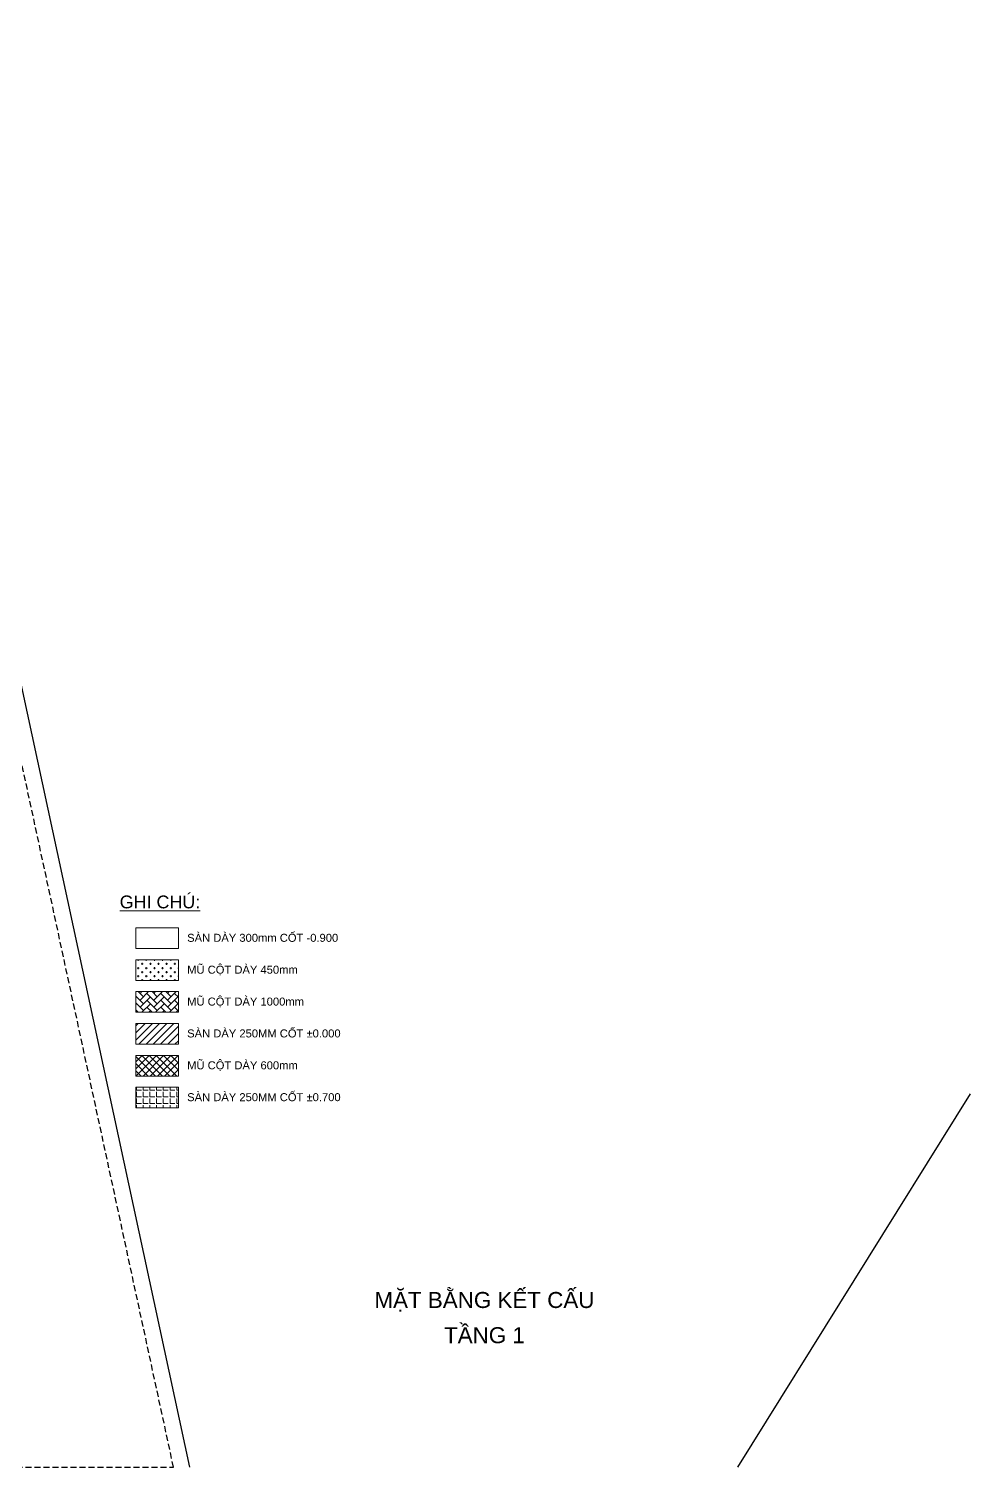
# Model space of a CAD drawing. Header units: millimetres. Extents: x 5400 to 3023951, y -127214 to 225084.
# Drawn here: x 802139 to 860922, y 2000 to 91862 of the extents above; entities that cross this region are included whole.
import ezdxf
from ezdxf.enums import TextEntityAlignment as Align

# ---------------------------------------------------------------- set-up
doc = ezdxf.new("R2010")
doc.units = ezdxf.units.MM
doc.header["$LTSCALE"] = 100
doc.linetypes.add('HIDDEN', pattern=[0.375, 0.25, -0.125])
for name, color, linetype in [('ccu11-Dai', 6, 'Continuous'), ('ccu12-Khuat', 9, 'HIDDEN'), ('ccu12-Text', 31, 'Continuous')]:
    doc.layers.add(name, color=color, linetype=linetype)
doc.layers.add('ccu12-Tencaukien', color=9, linetype='Continuous', lineweight=15)
doc.styles.add('Arial', font='arial.ttf', dxfattribs={"width": 0.7})

msp = doc.modelspace()

# ---------------------------------------------------------------- hatches: boundary and pattern name
at = {"layer": 'ccu12-Tencaukien', "ltscale": 0.5}
h = msp.add_hatch(dxfattribs=at)
h.set_pattern_fill('CROSS', color=250, scale=40)
h.set_pattern_definition([(0, (348150.9, 24040.48), (254, 254), [127, -381]), (90, (348214.4, 23976.98), (-254, 254), [127, -381])])
h.paths.add_polyline_path([(808819.4, 33701.7), (811479.4, 33701.7), (811479.4, 32411.7), (808819.4, 32411.7)])
h = msp.add_hatch(dxfattribs=at)
h.set_pattern_fill('AR-HBONE', color=250, scale=3)
h.set_pattern_definition([(45, (-2156.73, 16946.6), (0, 431.05229), [914.4, -304.8]), (135, (-1941.2, 17162.14), (4e-14, 431.05229), [914.4, -304.8])])
h.paths.add_polyline_path([(808819.4, 31709.6), (811479.4, 31709.6), (811479.4, 30419.6), (808819.4, 30419.6)])
h = msp.add_hatch(dxfattribs=at)
h.set_pattern_fill('ANSI31', color=250, scale=100)
h.set_pattern_definition([(45, (-2156.73, 16946.6), (-224.5064, 224.5064), [])])
h.paths.add_polyline_path([(808819.4, 29719.6), (811479.4, 29719.6), (811479.4, 28429.6), (808819.4, 28429.6)])
h = msp.add_hatch(dxfattribs=at)
h.set_pattern_fill('ANSI37', color=250, scale=100)
h.set_pattern_definition([(45, (-2156.73, 16946.6), (-224.5064, 224.5064), []), (135, (-2156.73, 16946.6), (-224.5064, -224.5064), [])])
h.paths.add_polyline_path([(808819.4, 27727.5), (811479.4, 27727.5), (811479.4, 26437.5), (808819.4, 26437.5)])
h = msp.add_hatch(dxfattribs=at)
h.set_pattern_fill('ANGLE', color=250, scale=60)
h.set_pattern_definition([(0, (0, 0), (0, 419.1), [304.8, -114.3]), (90, (0, 0), (-419.1, 3e-14), [304.8, -114.3])])
h.paths.add_polyline_path([(808819.4, 25737.5), (811479.4, 25737.5), (811479.4, 24447.5), (808819.4, 24447.5)])

# ---------------------------------------------------------------- linework, layer by layer
at = {"layer": 'ccu11-Dai', "color": 6}
msp.add_lwpolyline([(812200, 2000), (792829.9, 91861.5)], dxfattribs=at)
at = {"layer": 'ccu12-Khuat', "color": 6, "ltscale": 15}
for points in [[(811177, 2000), (791857, 91629)], [(695621.7, 2000), (811177, 2000)]]:
    msp.add_lwpolyline(points, dxfattribs=at)
at = {"layer": 'ccu12-Tencaukien', "color": 0, "ltscale": 20}
for points in [[(808819.4, 35693.8), (811479.4, 35693.8), (811479.4, 34403.8), (808819.4, 34403.8)], [(808819.4, 33701.7), (811479.4, 33701.7), (811479.4, 32411.7), (808819.4, 32411.7)], [(808819.4, 31709.6), (811479.4, 31709.6), (811479.4, 30419.6), (808819.4, 30419.6)], [(808819.4, 29719.6), (811479.4, 29719.6), (811479.4, 28429.6), (808819.4, 28429.6)], [(808819.4, 27727.5), (811479.4, 27727.5), (811479.4, 26437.5), (808819.4, 26437.5)], [(808819.4, 25737.5), (811479.4, 25737.5), (811479.4, 24447.5), (808819.4, 24447.5)]]:
    msp.add_lwpolyline(points, close=True, dxfattribs=at)
at = {"layer": 'Defpoints', "color": 1, "ltscale": 0.5}
msp.add_line((860921.9, 25335.3), (846400, 2000), dxfattribs=at)

# ---------------------------------------------------------------- texts
at = {"layer": 'ccu12-Tencaukien', "color": 31, "style": 'Arial'}
msp.add_text('%%uGHI CHÚ:', height=800, dxfattribs=at).set_placement((810328.6, 36913.8), align=Align.CENTER)
msp.add_text('%%uGHI CHÚ:', height=800, dxfattribs=at).set_placement((810328.6, 36913.8), align=Align.CENTER)
for s, p in [('SÀN DÀY 300mm CỐT -0.900', (812027.9, 34823.8)), ('MŨ CỘT DÀY 450mm', (812027.9, 32831.7)), ('MŨ CỘT DÀY 1000mm', (812027.9, 30839.6)), ('SÀN DÀY 250MM CỐT %%P0.000', (812027.9, 28849.6)), ('MŨ CỘT DÀY 600mm', (812027.9, 26857.5)), ('SÀN DÀY 250MM CỐT %%P0.700', (812027.9, 24867.5))]:
    msp.add_text(s, height=500, dxfattribs=at).set_placement(p)
at = {"layer": 'ccu12-Text', "color": 31, "style": 'Arial'}
for s, p in [('MẶT BẰNG KẾT CẤU', (830590, 12448.1)), ('TẦNG 1', (830590, 10248.1))]:
    msp.add_text(s, height=1000, dxfattribs=at).set_placement(p, align=Align.MIDDLE_CENTER)

doc.saveas('drawing.dxf')
